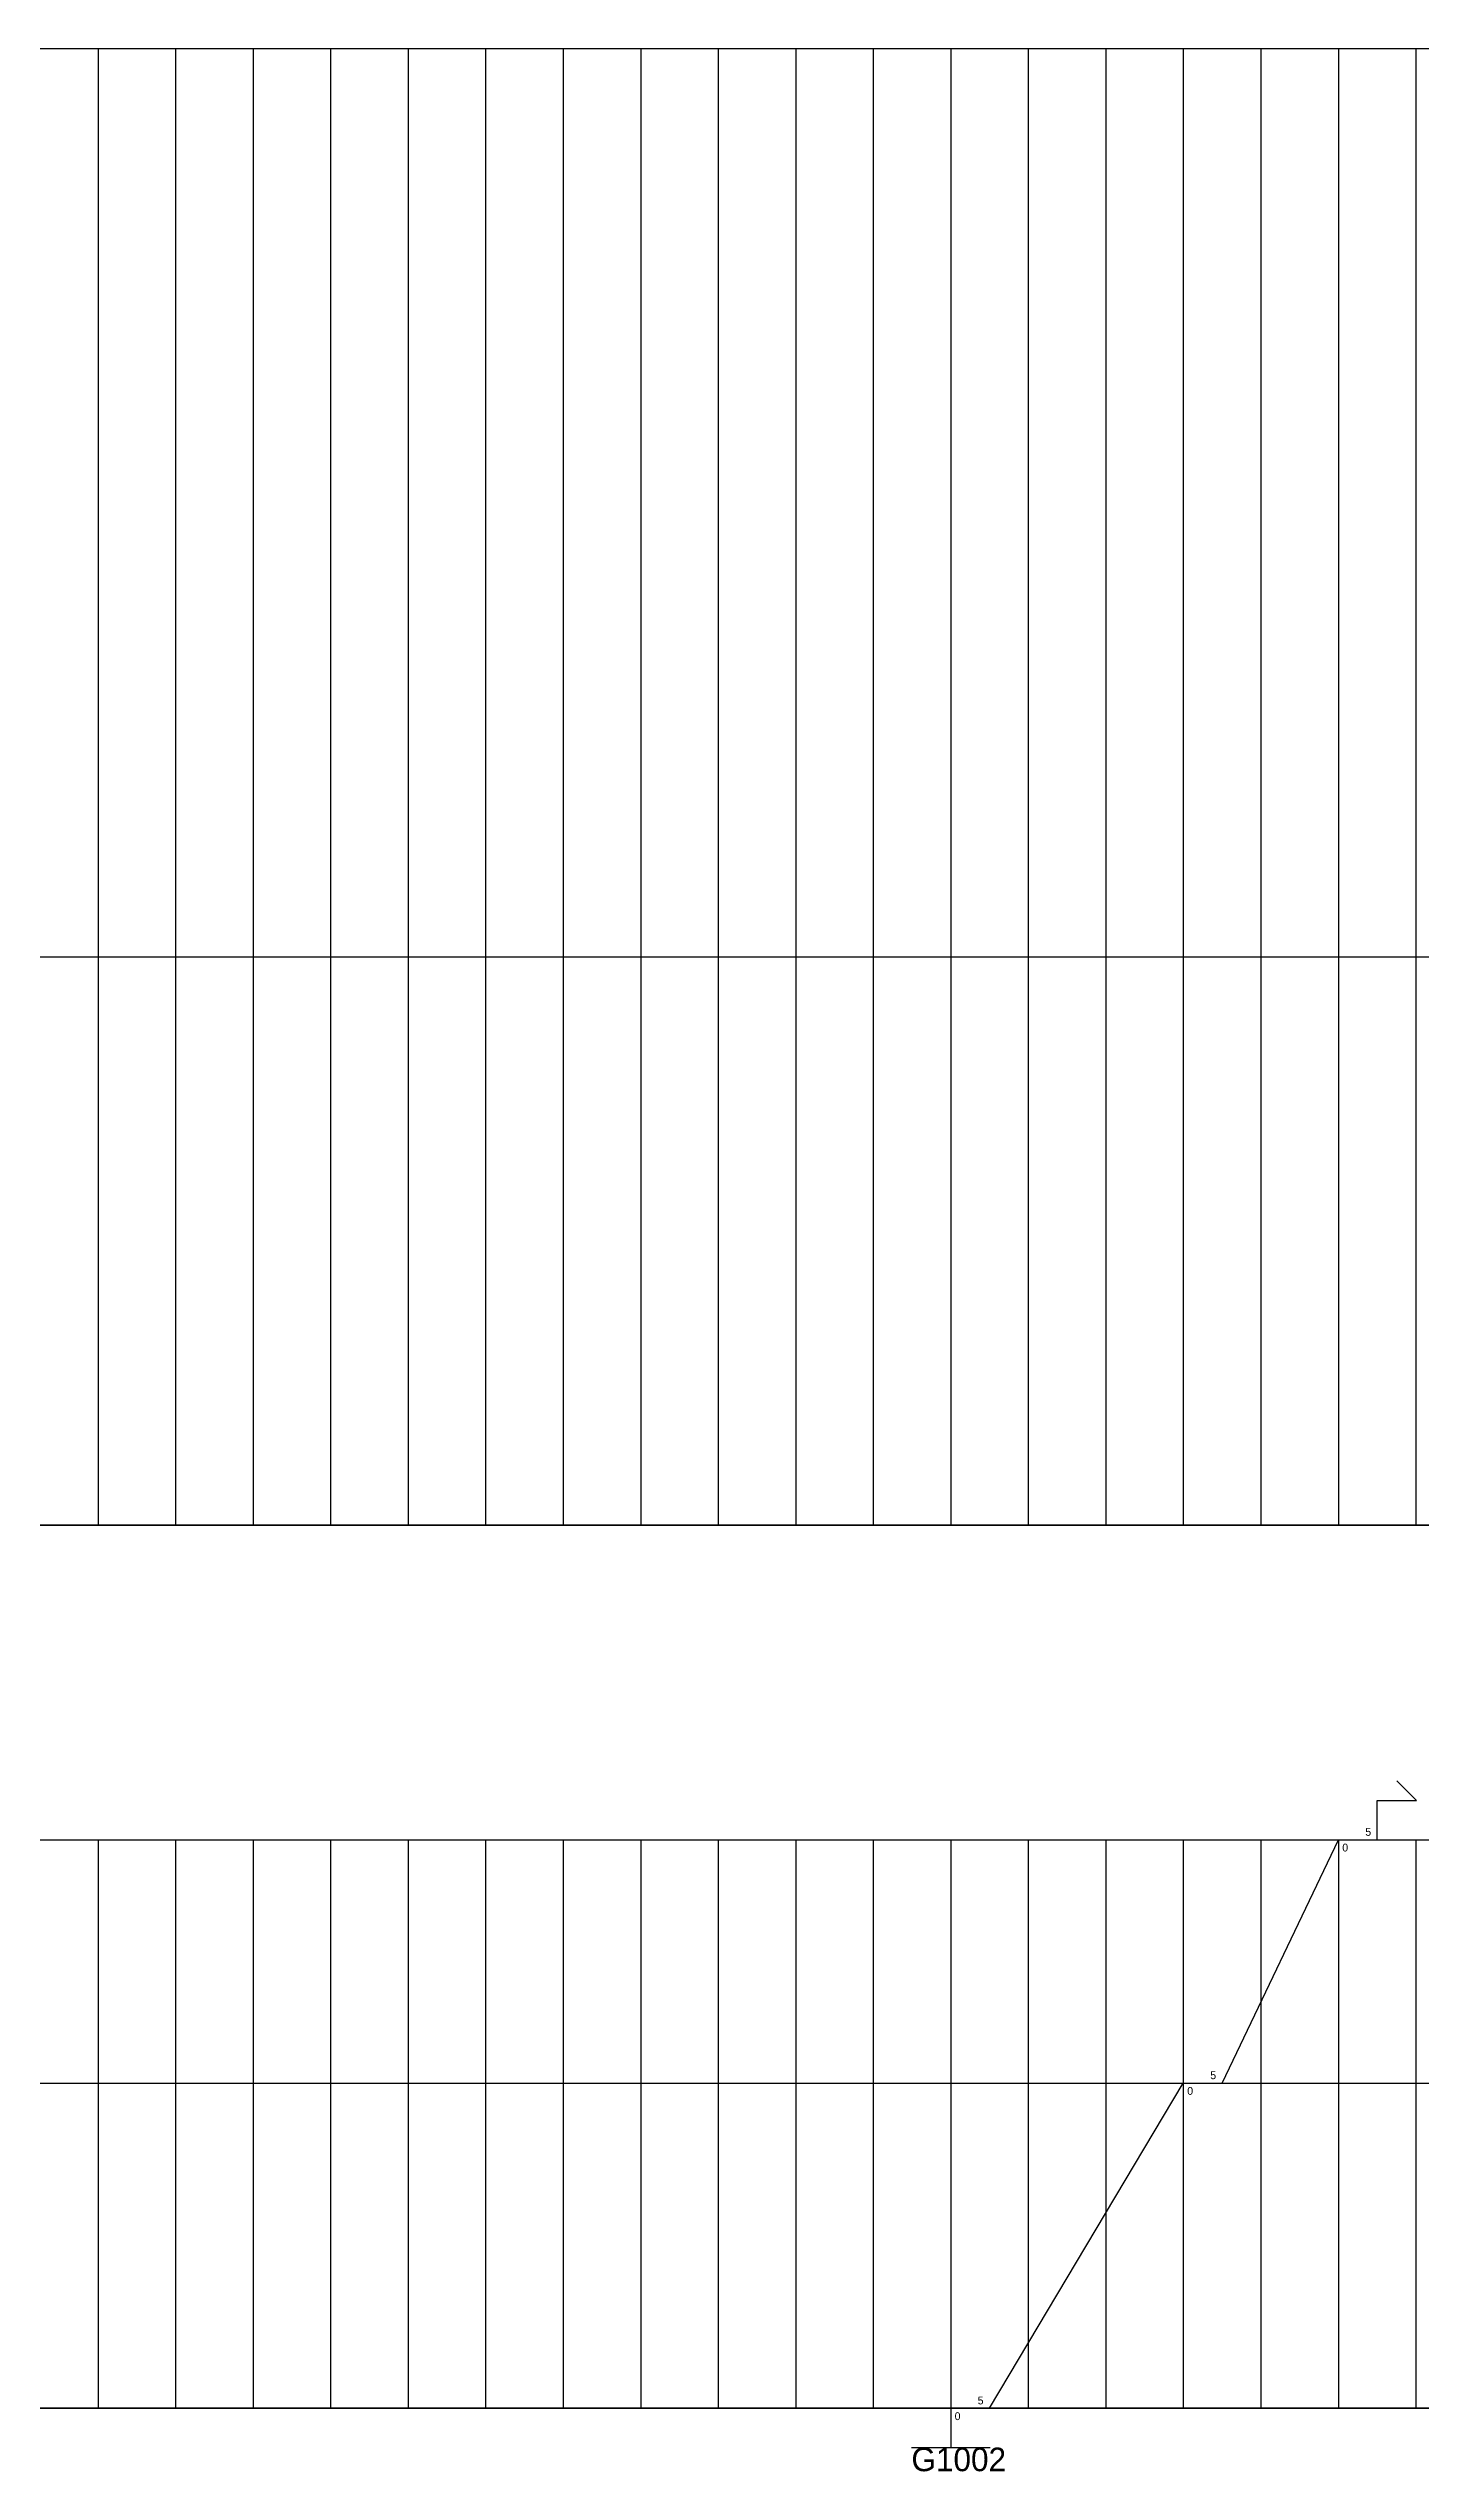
# Model space of a CAD drawing. Header units: metres. Extents: x 10 to 1430, y -498 to -2.
# Drawn here: x 191.1 to 365.6, y -498 to -189.8 of the extents above; entities that cross this region are included whole.
import ezdxf

# ---------------------------------------------------------------- set-up
doc = ezdxf.new("R2010")
doc.units = ezdxf.units.M
for name, color, linetype in [('Blocks', 84, 'CONTINUOUS'), ('HalfTimes', 84, 'CONTINUOUS'), ('HourTimes', 84, 'CONTINUOUS'), ('Stations', 84, 'CONTINUOUS'), ('Times', 84, 'CONTINUOUS'), ('TrainID', 10, 'CONTINUOUS'), ('Trains', 10, 'CONTINUOUS'), ('TrainTime', 10, 'CONTINUOUS')]:
    doc.layers.add(name, color=color, linetype=linetype)

msp = doc.modelspace()

# ---------------------------------------------------------------- linework, layer by layer
at = {"layer": 'Blocks'}
for points in [[(10, -189.77), (1430, -189.77), (1430, -377.66), (10, -377.66), (10, -189.77)], [(10, -417.66), (1430, -417.66), (1430, -490), (10, -490), (10, -417.66)]]:
    msp.add_lwpolyline(points, dxfattribs=at)
at = {"layer": 'HalfTimes'}
for p, q in [((217.08, -189.77), (217.08, -377.66)), ((276.25, -189.77), (276.25, -377.66)), ((335.42, -189.77), (335.42, -377.66)), ((217.08, -417.66), (217.08, -490)), ((276.25, -417.66), (276.25, -490)), ((335.42, -417.66), (335.42, -490))]:
    msp.add_line(p, q, dxfattribs=at)
at = {"layer": 'HourTimes'}
for p, q in [((246.67, -189.77), (246.67, -377.66)), ((305.83, -189.77), (305.83, -377.66)), ((365, -189.77), (365, -377.66)), ((246.67, -417.66), (246.67, -490)), ((305.83, -417.66), (305.83, -490)), ((365, -417.66), (365, -490))]:
    msp.add_line(p, q, dxfattribs=at)
at = {"layer": 'Stations'}
for p, q in [((10, -189.77), (1430, -189.77)), ((10, -305.33), (1430, -305.33)), ((10, -377.66), (1430, -377.66)), ((10, -417.66), (1430, -417.66)), ((10, -448.62), (1430, -448.62)), ((10, -490), (1430, -490))]:
    msp.add_line(p, q, dxfattribs=at)
at = {"layer": 'Times'}
for p, q in [((197.36, -189.77), (197.36, -377.66)), ((207.22, -189.77), (207.22, -377.66)), ((226.94, -189.77), (226.94, -377.66)), ((236.81, -189.77), (236.81, -377.66)), ((256.53, -189.77), (256.53, -377.66)), ((266.39, -189.77), (266.39, -377.66)), ((286.11, -189.77), (286.11, -377.66)), ((295.97, -189.77), (295.97, -377.66)), ((315.69, -189.77), (315.69, -377.66)), ((325.56, -189.77), (325.56, -377.66)), ((345.28, -189.77), (345.28, -377.66)), ((355.14, -189.77), (355.14, -377.66)), ((197.36, -417.66), (197.36, -490)), ((207.22, -417.66), (207.22, -490)), ((226.94, -417.66), (226.94, -490)), ((236.81, -417.66), (236.81, -490)), ((256.53, -417.66), (256.53, -490)), ((266.39, -417.66), (266.39, -490)), ((286.11, -417.66), (286.11, -490)), ((295.97, -417.66), (295.97, -490)), ((315.69, -417.66), (315.69, -490)), ((325.56, -417.66), (325.56, -490)), ((345.28, -417.66), (345.28, -490)), ((355.14, -417.66), (355.14, -490))]:
    msp.add_line(p, q, dxfattribs=at)
at = {"layer": 'TrainID'}
for p, q in [((360.07, -417.66), (360.07, -412.66)), ((360.07, -412.66), (365.07, -412.66)), ((365.07, -412.66), (362.57, -410.16)), ((305.83, -490), (305.83, -495)), ((300.83, -495), (310.83, -495))]:
    msp.add_line(p, q, dxfattribs=at)
at = {"layer": 'Trains'}
for p, q in [((340.35, -448.62), (355.14, -417.66)), ((355.14, -417.66), (360.07, -417.66)), ((310.76, -490), (335.42, -448.62)), ((335.42, -448.62), (340.35, -448.62)), ((305.83, -490), (310.76, -490))]:
    msp.add_line(p, q, dxfattribs=at)

# ---------------------------------------------------------------- texts
at = {"layer": 'TrainID'}
msp.add_text('G1002', height=3, dxfattribs=at).set_placement((300.83, -498))
at = {"layer": 'TrainTime'}
for s, p in [('5', (358.57, -417.16)), ('0', (355.64, -419.16)), ('0', (335.92, -450.12)), ('5', (338.85, -448.12)), ('5', (309.26, -489.5)), ('0', (306.33, -491.5))]:
    msp.add_text(s, height=1, dxfattribs=at).set_placement(p)

doc.saveas('drawing.dxf')
